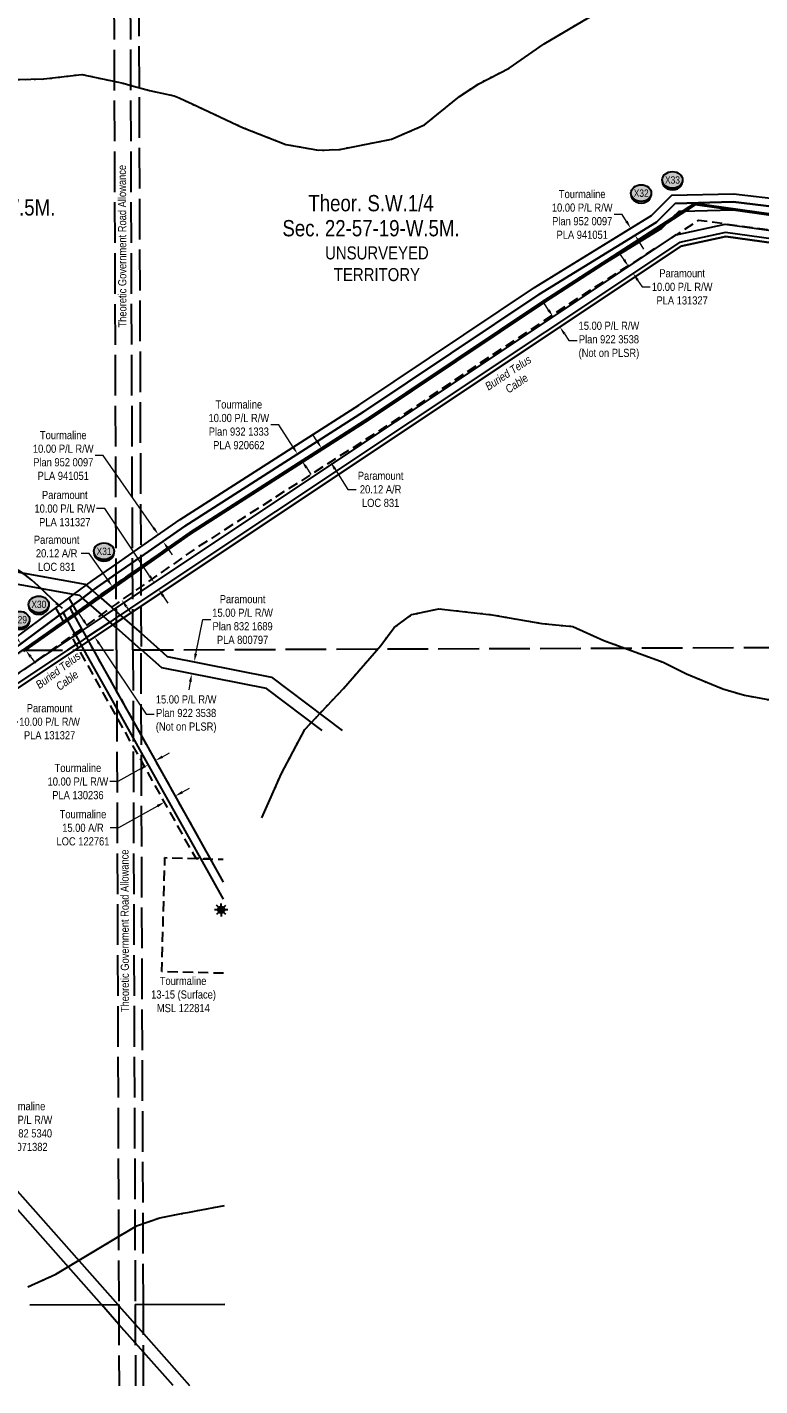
# Model space of a CAD drawing. Extents: x 511972 to 519868, y 5975265 to 5984215.
# Drawn here: x 516216 to 517116, y 5975290 to 5976960 of the extents above; entities that cross this region are included whole.
import ezdxf
from ezdxf.enums import TextEntityAlignment as Align

# ---------------------------------------------------------------- set-up
doc = ezdxf.new("R2010")
doc.units = 0
doc.header["$LTSCALE"] = 5
doc.header["$PDSIZE"] = 0.5
for name, pattern in [('foc-ACCESSROAD', [3.75, 2.5, -1.25]), ('foc-QUARTERLINE', [33, 25, -3, 2, -3]), ('foc-UNSURVEYED', [12.5, 10, -2.5]), ('foc-WHEELTRACKS', [2, 0.4, -1.6])]:
    doc.linetypes.add(name, pattern=pattern)
doc.layers.get('Defpoints').update_dxf_attribs({"color": 9})
for name, color, linetype in [('AS-TELEPHONE-T', 224, 'Continuous'), ('AS-TELUS', 224, 'foc-TEL'), ('C-SYMBOL', 7, 'Continuous'), ('F-AR', 190, 'foc-ACCESSROAD'), ('F-RW', 190, 'Continuous'), ('F-WS', 190, 'foc-ACCESSROAD'), ('F-WS-S', 8, 'Continuous'), ('L-QSEC', 8, 'foc-QUARTERLINE'), ('L-ROAD-T', 7, 'Continuous'), ('L-UNS-T', 3, 'Continuous'), ('L-USEC', 7, 'foc-UNSURVEYED'), ('oil_and_gas_wells_pt', 7, 'Continuous'), ('P-CROSSINGS', 250, 'Continuous'), ('P-TEMP-H', 41, 'Continuous'), ('P-TEMP_WORKSPACE', 46, 'Continuous'), ('T-WATER-P3', 160, 'foc-WHEELTRACKS')]:
    doc.layers.add(name, color=color, linetype=linetype)
for name, color, linetype, lineweight in [('F-AR-T', 190, 'Continuous', 9), ('F-RW-T', 190, 'Continuous', 9), ('F-WS-T', 190, 'Continuous', 9)]:
    doc.layers.add(name, color=color, linetype=linetype, lineweight=lineweight)
doc.styles.add('175L', font='ARIALN.TTF', dxfattribs={"height": 20})
doc.styles.add('80CG', font='ARIALN.TTF', dxfattribs={"height": 10})
doc.styles.add('80L', font='ARIALN.TTF', dxfattribs={"height": 10})
doc.styles.add('Crossing', font='ARIALN.TTF', dxfattribs={"height": 10})
doc.styles.add('foc-LtypeFont', font='ARIALN.TTF', dxfattribs={"height": 7.35})
doc.linetypes.add('foc-TEL', pattern='A,2,-1,["T",foc-LtypeFont,S=0.2,R=0,X=-0.425,Y=-0.75],-1.24,8', length=12.24)
doc.linetypes.add('foc-TOPO-flowdirection-NOLINE', pattern='A,0,[">",foc-LtypeFont,S=0.3,R=0,X=0,Y=-0.945],-20,[">",foc-LtypeFont,S=0.3,R=0,X=0,Y=-0.945],0', length=20)
doc.dimstyles.new('Compass 5 000', dxfattribs={"dimscale": 5, "dimtxt": 9, "dimasz": 2, "dimexe": 0.2, "dimexo": 0.0625, "dimgap": 0.5, "dimtad": 0, "dimtih": 1, "dimtoh": 1, "dimzin": 0, "dimdsep": 46, "dimtxsty": '80CG', "dimcen": 0.1, "dimse1": 1, "dimse2": 1, "dimclrd": 256, "dimclrt": 256, "dimaunit": 1, "dimadec": 4, "dimazin": 0, "dimtfac": 0.06, "dimtofl": 0, "dimtmove": 0, "dimatfit": 1, "dimfxl": 0.2, "dimtolj": 1, "dimtzin": 0, "dimlwd": -1, "dimarcsym": 0})

# ---------------------------------------------------------------- blocks, each defined once
blk = doc.blocks.new('*D417')
at = {"layer": 'Defpoints', "color": 0, "transparency": 16777216}
for p in [(516315.3, 5976163), (516302.2, 5976155.7), (516385, 5976007.6)]:
    blk.add_point(p, dxfattribs=at)
at = {"layer": 'F-AR-T', "transparency": 16777216}
for p, q in [((516406.8, 5976019.8), (516415.6, 5976024.7)), ((516376.3, 5976002.7), (516328.5, 5975976)), ((516328.5, 5975976), (516318.5, 5975976))]:
    blk.add_line(p, q, dxfattribs=at)
for points in [[(516375.5, 5976004.2), (516377.1, 5976001.2), (516385, 5976007.6)], [(516406, 5976021.2), (516407.6, 5976018.3), (516398.1, 5976014.9)]]:
    blk.add_solid(points, dxfattribs=at)
at = {"layer": 'F-AR-T', "transparency": 16777216, "insert": (516284.9, 5975976), "char_height": 10, "attachment_point": 5, "style": '80CG'}
blk.add_mtext('\\A1;Tourmaline\\P15.00 A/R^JLOC 122761', dxfattribs=at)
blk = doc.blocks.new('*D420')
at = {"layer": 'Defpoints', "color": 0, "transparency": 16777216}
for p in [(516145.9, 5975595.6), (516150.1, 5975590.9), (516139, 5975581)]:
    blk.add_point(p, dxfattribs=at)
at = {"layer": 'F-RW-T', "transparency": 16777216}
for p, q in [((516153.4, 5975602.3), (516160.9, 5975608.9)), ((516160.9, 5975608.9), (516170.9, 5975608.9)), ((516127.2, 5975579.1), (516119.8, 5975572.5))]:
    blk.add_line(p, q, dxfattribs=at)
for points in [[(516152.3, 5975603.5), (516154.5, 5975601), (516145.9, 5975595.6)], [(516126.1, 5975580.3), (516128.3, 5975577.9), (516134.7, 5975585.7)]]:
    blk.add_solid(points, dxfattribs=at)
at = {"layer": 'F-RW-T', "transparency": 16777216, "insert": (516210, 5975608.9), "char_height": 10, "attachment_point": 5, "style": '80CG'}
blk.add_mtext('\\A1;Tourmaline\\P15.00 P/L R/W^JPlan 082 5340\\PPLA 071382', dxfattribs=at)
blk = doc.blocks.new('*D421')
at = {"layer": 'Defpoints', "color": 0, "transparency": 16777216}
for p in [(516343.7, 5976112.3), (516335, 5976107.4), (516365, 5976053.6)]:
    blk.add_point(p, dxfattribs=at)
at = {"layer": 'F-RW-T', "transparency": 16777216}
for p, q in [((516382.5, 5976063.4), (516391.2, 5976068.2)), ((516356.3, 5976048.7), (516327.8, 5976032.8)), ((516327.8, 5976032.8), (516317.8, 5976032.8))]:
    blk.add_line(p, q, dxfattribs=at)
for points in [[(516381.7, 5976064.8), (516383.3, 5976061.9), (516373.7, 5976058.5)], [(516355.5, 5976050.2), (516357.1, 5976047.3), (516365, 5976053.6)]]:
    blk.add_solid(points, dxfattribs=at)
at = {"layer": 'F-RW-T', "transparency": 16777216, "insert": (516278.7, 5976032.8), "char_height": 10, "attachment_point": 5, "style": '80CG'}
blk.add_mtext('\\A1;Tourmaline\\P10.00 P/L R/W\\PPLA 130236', dxfattribs=at)
blk = doc.blocks.new('*D422')
at = {"layer": 'Defpoints', "color": 0, "transparency": 16777216}
for p in [(516174.6, 5976146.6), (516177.4, 5976136.7), (516179.6, 5976138)]:
    blk.add_point(p, dxfattribs=at)
at = {"layer": 'F-RW-T', "transparency": 16777216}
for p, q in [((516167.5, 5976154.1), (516162.5, 5976162.7)), ((516182.4, 5976128), (516194.9, 5976106.3)), ((516194.9, 5976106.3), (516204.9, 5976106.3))]:
    blk.add_line(p, q, dxfattribs=at)
for points in [[(516168.9, 5976154.9), (516166, 5976153.2), (516172.4, 5976145.4)], [(516183.8, 5976128.9), (516181, 5976127.2), (516177.4, 5976136.7)]]:
    blk.add_solid(points, dxfattribs=at)
at = {"layer": 'F-RW-T', "transparency": 16777216, "insert": (516243.9, 5976106.3), "char_height": 10, "attachment_point": 5, "style": '80CG'}
blk.add_mtext('\\A1;Paramount\\P10.00 P/L R/W\\PPLA 131327', dxfattribs=at)
blk = doc.blocks.new('*D425')
at = {"layer": 'Defpoints', "color": 0, "transparency": 16777216}
for p in [(516230.3, 5976218.3), (516236.3, 5976210.3), (516208.7, 5976202.2)]:
    blk.add_point(p, dxfattribs=at)
at = {"layer": 'F-RW-T', "transparency": 16777216}
for p, q in [((516187.8, 5976230.5), (516177.8, 5976230.5)), ((516202.7, 5976210.3), (516187.8, 5976230.5)), ((516220.6, 5976186.2), (516226.5, 5976178.2))]:
    blk.add_line(p, q, dxfattribs=at)
for points in [[(516204.1, 5976211.3), (516201.4, 5976209.3), (516208.7, 5976202.2)], [(516221.9, 5976187.2), (516219.2, 5976185.2), (516214.6, 5976194.2)]]:
    blk.add_solid(points, dxfattribs=at)
at = {"layer": 'F-RW-T', "transparency": 16777216, "insert": (516138.7, 5976230.5), "char_height": 10, "attachment_point": 5, "style": '80CG'}
blk.add_mtext('\\A1;Tourmaline\\P10.00 P/L R/W\\PPlan 932 1333\\PPLA 920662', dxfattribs=at)
blk = doc.blocks.new('*D469')
at = {"layer": 'Defpoints', "color": 0, "transparency": 16777216}
for p in [(516332.2, 5976280.2), (516321, 5976272.5), (516343.7, 5976263.7)]:
    blk.add_point(p, dxfattribs=at)
at = {"layer": 'F-AR-T', "transparency": 16777216}
for p, q in [((516292.6, 5976313.2), (516282.6, 5976313.2)), ((516315.3, 5976280.7), (516292.6, 5976313.2)), ((516338.2, 5976247.7), (516343.9, 5976239.5))]:
    blk.add_line(p, q, dxfattribs=at)
for points in [[(516316.7, 5976281.6), (516313.9, 5976279.7), (516321, 5976272.5)], [(516339.6, 5976248.7), (516336.8, 5976246.8), (516332.5, 5976255.9)]]:
    blk.add_solid(points, dxfattribs=at)
at = {"layer": 'F-AR-T', "transparency": 16777216, "insert": (516252.6, 5976313.2), "char_height": 10, "attachment_point": 5, "style": '80CG'}
blk.add_mtext('\\A1;Paramount\\P20.12 A/R\\PLOC 831', dxfattribs=at)
blk = doc.blocks.new('*D470')
at = {"layer": 'Defpoints', "color": 0, "transparency": 16777216}
for p in [(516372.4, 5976277.2), (516378, 5976281), (516383.6, 5976272.6)]:
    blk.add_point(p, dxfattribs=at)
at = {"layer": 'F-RW-T', "transparency": 16777216}
for p, q in [((516311.7, 5976368.2), (516301.7, 5976368.2)), ((516366.8, 5976285.5), (516311.7, 5976368.2)), ((516383.5, 5976260.6), (516389, 5976252.2))]:
    blk.add_line(p, q, dxfattribs=at)
for points in [[(516368.2, 5976286.4), (516365.4, 5976284.6), (516372.4, 5976277.2)], [(516384.9, 5976261.5), (516382.1, 5976259.6), (516377.9, 5976268.9)]]:
    blk.add_solid(points, dxfattribs=at)
at = {"layer": 'F-RW-T', "transparency": 16777216, "insert": (516262.6, 5976368.2), "char_height": 10, "attachment_point": 5, "style": '80CG'}
blk.add_mtext('\\A1;Paramount\\P10.00 P/L R/W\\PPLA 131327', dxfattribs=at)
blk = doc.blocks.new('*D471')
at = {"layer": 'Defpoints', "color": 0, "transparency": 16777216}
for p in [(516389.7, 5976344.6), (516377.5, 5976336.1), (516395.4, 5976336.4)]:
    blk.add_point(p, dxfattribs=at)
at = {"layer": 'F-RW-T', "transparency": 16777216}
for p, q in [((516309.8, 5976433.4), (516299.8, 5976433.4)), ((516371.8, 5976344.3), (516309.8, 5976433.4)), ((516388.9, 5976319.7), (516394.6, 5976311.5))]:
    blk.add_line(p, q, dxfattribs=at)
for points in [[(516373.2, 5976345.3), (516370.4, 5976343.4), (516377.5, 5976336.1)], [(516390.3, 5976320.7), (516387.6, 5976318.8), (516383.2, 5976327.9)]]:
    blk.add_solid(points, dxfattribs=at)
at = {"layer": 'F-RW-T', "transparency": 16777216, "insert": (516260.7, 5976433.4), "char_height": 10, "attachment_point": 5, "style": '80CG'}
blk.add_mtext('\\A1;Tourmaline\\P10.00 P/L R/W^JPlan 952 0097\\PPLA 941051', dxfattribs=at)
blk = doc.blocks.new('*D487')
at = {"layer": 'Defpoints', "color": 0, "transparency": 16777216}
for p in [(516957.5, 5976712.6), (516963.8, 5976716.4), (516969, 5976707.9)]:
    blk.add_point(p, dxfattribs=at)
at = {"layer": 'F-RW-T', "transparency": 16777216}
for p, q in [((516947, 5976729.6), (516937, 5976729.6)), ((516952.3, 5976721.1), (516947, 5976729.6)), ((516968, 5976695.5), (516973.2, 5976687))]:
    blk.add_line(p, q, dxfattribs=at)
for points in [[(516953.7, 5976722), (516950.9, 5976720.2), (516957.5, 5976712.6)], [(516969.4, 5976696.4), (516966.6, 5976694.7), (516962.8, 5976704.1)]]:
    blk.add_solid(points, dxfattribs=at)
at = {"layer": 'F-RW-T', "transparency": 16777216, "insert": (516897.9, 5976729.6), "char_height": 10, "attachment_point": 5, "style": '80CG'}
blk.add_mtext('\\A1;Tourmaline\\P10.00 P/L R/W^JPlan 952 0097\\PPLA 941051', dxfattribs=at)
blk = doc.blocks.new('*D488')
at = {"layer": 'Defpoints', "color": 0, "transparency": 16777216}
for p in [(516535, 5976426.7), (516548.4, 5976435.3), (516540.4, 5976418.3)]:
    blk.add_point(p, dxfattribs=at)
at = {"layer": 'F-RW-T', "transparency": 16777216}
for p, q in [((516525.4, 5976471.1), (516515.4, 5976471.1)), ((516543, 5976443.7), (516525.4, 5976471.1)), ((516559.2, 5976418.5), (516564.6, 5976410))]:
    blk.add_line(p, q, dxfattribs=at)
for points in [[(516544.4, 5976444.6), (516541.6, 5976442.8), (516548.4, 5976435.3)], [(516560.6, 5976419.4), (516557.8, 5976417.6), (516553.8, 5976426.9)]]:
    blk.add_solid(points, dxfattribs=at)
at = {"layer": 'F-RW-T', "transparency": 16777216, "insert": (516476.3, 5976471.1), "char_height": 10, "attachment_point": 5, "style": '80CG'}
blk.add_mtext('\\A1;Tourmaline\\P10.00 P/L R/W\\PPlan 932 1333\\PPLA 920662', dxfattribs=at)
blk = doc.blocks.new('*D489')
at = {"layer": 'Defpoints', "color": 0, "transparency": 16777216}
for p in [(516629.6, 5976475.5), (516640.4, 5976458.5), (516577.9, 5976442.3)]:
    blk.add_point(p, dxfattribs=at)
at = {"layer": 'F-AR-T', "transparency": 16777216}
for p, q in [((516572.5, 5976450.8), (516567.1, 5976459.2)), ((516594.2, 5976417), (516610.3, 5976391.8)), ((516610.3, 5976391.8), (516620.3, 5976391.8))]:
    blk.add_line(p, q, dxfattribs=at)
for points in [[(516573.9, 5976451.7), (516571.1, 5976449.9), (516577.9, 5976442.3)], [(516595.6, 5976417.9), (516592.8, 5976416.1), (516588.8, 5976425.4)]]:
    blk.add_solid(points, dxfattribs=at)
at = {"layer": 'F-AR-T', "transparency": 16777216, "insert": (516650.4, 5976391.8), "char_height": 10, "attachment_point": 5, "style": '80CG'}
blk.add_mtext('\\A1;Paramount\\P20.12 A/R\\PLOC 831', dxfattribs=at)
blk = doc.blocks.new('*D490')
at = {"layer": 'Defpoints', "color": 0, "transparency": 16777216}
for p in [(516985.2, 5976685.8), (516990.7, 5976677.5), (516960.4, 5976657.3)]:
    blk.add_point(p, dxfattribs=at)
at = {"layer": 'F-RW-T', "transparency": 16777216}
for p, q in [((516949.3, 5976673.9), (516943.8, 5976682.2)), ((516965.9, 5976649), (516971.5, 5976640.6)), ((516971.5, 5976640.6), (516981.5, 5976640.6))]:
    blk.add_line(p, q, dxfattribs=at)
for points in [[(516950.7, 5976674.8), (516947.9, 5976673), (516954.8, 5976665.6)], [(516967.3, 5976649.9), (516964.6, 5976648), (516960.4, 5976657.3)]]:
    blk.add_solid(points, dxfattribs=at)
at = {"layer": 'F-RW-T', "transparency": 16777216, "insert": (517020.6, 5976640.6), "char_height": 10, "attachment_point": 5, "style": '80CG'}
blk.add_mtext('\\A1;Paramount\\P10.00 P/L R/W\\PPLA 131327', dxfattribs=at)
blk = doc.blocks.new('*D491')
at = {"layer": 'Defpoints', "color": 0, "transparency": 16777216}
for p in [(516421.5, 5976180), (516428.3, 5976178.7), (516425.4, 5976164)]:
    blk.add_point(p, dxfattribs=at)
at = {"layer": 'F-RW-T', "transparency": 16777216}
for p, q in [((516423.5, 5976189.9), (516431.9, 5976231.9)), ((516431.9, 5976231.9), (516441.9, 5976231.9)), ((516416.6, 5976155.5), (516414.7, 5976145.7))]:
    blk.add_line(p, q, dxfattribs=at)
for points in [[(516421.8, 5976190.2), (516425.1, 5976189.5), (516421.5, 5976180)], [(516415, 5976155.9), (516418.3, 5976155.2), (516418.6, 5976165.3)]]:
    blk.add_solid(points, dxfattribs=at)
at = {"layer": 'F-RW-T', "transparency": 16777216, "insert": (516480.9, 5976231.9), "char_height": 10, "attachment_point": 5, "style": '80CG'}
blk.add_mtext('\\A1;Paramount\\P15.00 P/L R/W\\PPlan 832 1689\\PPLA 800797', dxfattribs=at)
blk = doc.blocks.new('GAS')
h = blk.add_hatch(color=255)
h.dxf.hatch_style = 1
edge = h.paths.add_edge_path()
edge.add_arc((0, 0), 0.9, 0, 360)
for p, q in [((-0.81, 0), (-1.62, 0)), ((-0.57, 0.57), (-1.14, 1.14)), ((0, 0.81), (0, 1.62)), ((0.57, 0.57), (1.14, 1.14)), ((1.62, 0), (0.81, 0)), ((-0.57, -0.57), (-1.14, -1.14)), ((0, -0.81), (0, -1.62)), ((1.14, -1.14), (0.57, -0.57))]:
    blk.add_line(p, q)
blk.add_circle((0, 0), 0.8)
blk = doc.blocks.new('*D571')
at = {"layer": 'Defpoints', "color": 0, "transparency": 16777216}
for p in [(516870.5, 5976591.3), (516776.9, 5976546.9), (516785.2, 5976534.4)]:
    blk.add_point(p, dxfattribs=at)
at = {"layer": 'F-RW-T', "transparency": 16777216}
for p, q in [((516856.6, 5976612.1), (516851.1, 5976620.4)), ((516876, 5976583), (516881.6, 5976574.7)), ((516881.6, 5976574.7), (516891.6, 5976574.7))]:
    blk.add_line(p, q, dxfattribs=at)
for points in [[(516858, 5976613), (516855.2, 5976611.2), (516862.2, 5976603.8)], [(516877.4, 5976583.9), (516874.7, 5976582.1), (516870.5, 5976591.3)]]:
    blk.add_solid(points, dxfattribs=at)
at = {"layer": 'F-RW-T', "transparency": 16777216, "insert": (516930.7, 5976574.7), "char_height": 10, "attachment_point": 5, "style": '80CG'}
blk.add_mtext('\\A1;15.00 P/L R/W\\PPlan 922 3538\\P(Not on PLSR)', dxfattribs=at)
blk = doc.blocks.new('xing2')
h = blk.add_hatch(color=50)
h.dxf.hatch_style = 1
edge = h.paths.add_edge_path()
edge.add_ellipse((0, 0), major_axis=(-12.5, 0), ratio=0.816297, start_angle=0, end_angle=360)
h = blk.add_hatch(color=250)
h.dxf.hatch_style = 1
edge = h.paths.add_edge_path()
edge.add_ellipse((0, -2), major_axis=(-12.5, 0), ratio=0.816297, start_angle=0, end_angle=180)
edge.add_line((12.5, -2), (12.5, 0))
edge.add_ellipse((0, 0), major_axis=(-12.5, 0), ratio=0.816297, start_angle=0, end_angle=180, ccw=False)
edge.add_line((-12.5, 0), (-12.5, -2))
at = {"color": 250}
blk.add_ellipse((0, 0), major_axis=(-12.5, 0), ratio=0.816297, dxfattribs=at)
blk.add_ellipse((0, -2), major_axis=(-12.5, 0), ratio=0.816297, start_param=0, end_param=3.141593, dxfattribs=at)
at = {"color": 250, "style": 'Crossing'}
blk.add_attdef('CROSSING', text='', height=9, dxfattribs=at).set_placement((0.1, 0), align=Align.MIDDLE_CENTER)
at = {"color": 250, "style": 'Crossing', "flags": 1}
for tag, p in [('OWNER', (0.1, -12.5)), ('DESCRIPTION', (0.1, -25.8)), ('LOCATION', (0.1, -39.3)), ('DWG_REF', (0.1, -52.8))]:
    blk.add_attdef(tag, text='', height=9, dxfattribs=at).set_placement(p, align=Align.MIDDLE_CENTER)
blk = doc.blocks.new('*D604')
at = {"layer": 'Defpoints', "color": 0, "transparency": 16777216}
for p in [(516299.3, 5976210.4), (516222, 5976176.9), (516230.4, 5976164.5)]:
    blk.add_point(p, dxfattribs=at)
at = {"layer": 'F-RW-T', "transparency": 16777216}
for p, q in [((516285.4, 5976231.2), (516279.9, 5976239.6)), ((516304.8, 5976202.1), (516362.5, 5976115.6)), ((516362.5, 5976115.6), (516372.5, 5976115.6))]:
    blk.add_line(p, q, dxfattribs=at)
for points in [[(516286.8, 5976232.2), (516284, 5976230.3), (516291, 5976222.9)], [(516306.2, 5976203), (516303.5, 5976201.2), (516299.3, 5976210.4)]]:
    blk.add_solid(points, dxfattribs=at)
at = {"layer": 'F-RW-T', "transparency": 16777216, "insert": (516411.6, 5976115.6), "char_height": 10, "attachment_point": 5, "style": '80CG'}
blk.add_mtext('\\A1;15.00 P/L R/W\\PPlan 922 3538\\P(Not on PLSR)', dxfattribs=at)

msp = doc.modelspace()

# ---------------------------------------------------------------- hatches: boundary and pattern name
at = {"layer": 'P-TEMP-H'}
h = msp.add_hatch(color=256, dxfattribs=at)
h.dxf.hatch_style = 1
h.paths.add_polyline_path([(519039.308, 5977246.817), (519040.503, 5977225.676), (519031.892, 5977162.661), (519002.81, 5977129.239), (518950.888, 5977082.045), (518836.345, 5977007.945), (518819.786, 5976988.947), (518773.087, 5976837.636), (518757.58, 5976787.392), (518671.11, 5976716.603), (518506.374, 5976679.903), (518348.182, 5976683.041), (518348.329, 5976699.954), (518328.117, 5976700.13), (518053.69, 5976641.825), (517980.701, 5976647.168), (517950.352, 5976649.389), (517894.984, 5976663.858), (517808.012, 5976687.313), (517576.881, 5976649.573), (517494.586, 5976644.063), (517269.826, 5976708.729), (517147.071, 5976725.819), (517036.557, 5976741.205), (517009.529, 5976723.72), (516851.159, 5976621.27), (516635.748, 5976477.054), (516416.666, 5976336.586), (516357.029, 5976295.087), (516293.178, 5976249.926), (516274.41, 5976236.637), (516261.979, 5976227.831), (516212.042, 5976192.463), (516179.15, 5976170.131), (516068.309, 5976099.27), (516037.555, 5976082.329), (516032.965, 5976079.8), (516020.417, 5976076.767), (516014.176, 5976075.259), (516001.002, 5976073.681), (515996.826, 5976073.18), (515984.243, 5976071.673), (515977.306, 5976070.841), (515983.999, 5976082.848), (516003.78, 5976118.328), (516012.294, 5976133.6), (516014.17, 5976136.965), (516014.288, 5976142.298), (516014.811, 5976165.881), (516014.929, 5976171.212), (516015.422, 5976193.43), (516018.46, 5976330.423), (516003.542, 5976357.447), (516000.398, 5976363.142), (515980.464, 5976399.25), (515907.384, 5976474.367), (515893.553, 5976488.584), (515867.461, 5976515.404), (515707.572, 5976642.581), (515683.951, 5976690.882), (515681.53, 5976804.666), (515698.302, 5976876.217), (515703.917, 5976996.54), (515704.194, 5977002.468), (515704.719, 5977013.715), (515703.854, 5977014.886), (515682.989, 5977043.142), (515518.306, 5977134.111), (515415.974, 5977190.636), (515385.148, 5977207.664), (515327.158, 5977239.698), (515251.89, 5977266.369), (515233.034, 5977273.05), (515022.513, 5977347.656), (514959.417, 5977374.749), (514950.203, 5977378.58), (514857.871, 5977416.89), (514848.648, 5977420.73), (514842.487, 5977423.286), (514839.106, 5977424.69), (514833.562, 5977426.992), (514724.088, 5977472.513), (514717.579, 5977475.219), (514693.85, 5977485.732), (514378.419, 5977625.475), (514363.494, 5977632.089), (514348.57, 5977638.701), (514338.618, 5977643.111), (514326.662, 5977648.408), (514314.194, 5977653.933), (514202.077, 5977745.634), (514185.874, 5977782.259), (514185.058, 5977795.031), (514183.132, 5977825.181), (514156.798, 5978237.545), (514159.122, 5978252.233), (514164.601, 5978266.056), (514172.973, 5978278.343), (514305.736, 5978402.563), (514333.165, 5978441.871), (514351.823, 5978486.02), (514377.442, 5978618.905), (514381.015, 5978621.773), (514594.441, 5978793.597), (514576.66, 5978815.369), (514690.54, 5978907.014), (514720.627, 5978931.227), (514840.617, 5979027.789), (514872.005, 5979042.436), (514872.729, 5979042.773), (514881.124, 5979046.69), (514921.096, 5979055.704), (514959.761, 5979059.853), (514965.434, 5979060.462), (514993.972, 5979063.999), (515037.687, 5979092.063), (515050.295, 5979100.157), (515156.829, 5979168.553), (515249.98, 5979197.491), (515349.347, 5979234.716), (515382.644, 5979257.638), (515406.465, 5979281.211), (515423.176, 5979312.517), (515451.48, 5979414.512), (515453.06, 5979428.271), (515469.158, 5979568.549), (515511.174, 5979653.638), (515545.903, 5979723.97), (515688.11, 5979934.252), (515688.111, 5979934.253), (515689.766, 5979933.134), (515689.765, 5979933.132), (515547.635, 5979722.963), (515512.966, 5979652.753), (515471.104, 5979567.976), (515455.046, 5979428.043), (515453.448, 5979414.128), (515425.043, 5979311.771), (515408.086, 5979280.003), (515383.924, 5979256.092), (515350.278, 5979232.931), (515250.628, 5979195.599), (515157.68, 5979166.724), (515051.375, 5979098.475), (515038.767, 5979090.381), (514994.669, 5979062.071), (514965.664, 5979058.476), (514959.975, 5979057.865), (514921.424, 5979053.729), (514881.774, 5979044.787), (514873.574, 5979040.962), (514872.851, 5979040.624), (514841.682, 5979026.08), (514721.88, 5978929.67), (514691.793, 5978905.457), (514579.482, 5978815.074), (514597.262, 5978793.302), (514382.267, 5978620.215), (514379.266, 5978617.806), (514353.746, 5978485.436), (514334.924, 5978440.899), (514307.255, 5978401.247), (514174.5, 5978277.035), (514166.378, 5978265.113), (514161.061, 5978251.702), (514158.807, 5978237.451), (514185.127, 5977825.309), (514187.053, 5977795.158), (514187.846, 5977782.742), (514203.712, 5977746.879), (514315.25, 5977655.651), (514327.472, 5977650.235), (514339.428, 5977644.938), (514349.379, 5977640.528), (514364.304, 5977633.916), (514379.229, 5977627.303), (514694.659, 5977487.56), (514718.367, 5977477.056), (514724.855, 5977474.359), (514834.329, 5977428.838), (514839.873, 5977426.536), (514843.253, 5977425.132), (514849.415, 5977422.576), (514858.638, 5977418.736), (514950.97, 5977380.426), (514960.195, 5977376.59), (515023.242, 5977349.519), (515233.702, 5977274.934), (515252.557, 5977268.253), (515327.981, 5977241.527), (515386.115, 5977209.413), (515416.94, 5977192.386), (515519.273, 5977135.86), (515684.338, 5977044.681), (515705.461, 5977016.074), (515706.748, 5977014.331), (515706.19, 5977002.375), (515705.914, 5976996.447), (515700.29, 5976875.94), (515683.533, 5976804.456), (515685.94, 5976691.364), (515709.17, 5976643.864), (515868.805, 5976516.889), (515894.986, 5976489.978), (515908.817, 5976475.761), (515982.084, 5976400.452), (516002.148, 5976364.108), (516005.292, 5976358.413), (516020.471, 5976330.918), (516017.42, 5976193.386), (516016.928, 5976171.167), (516016.81, 5976165.836), (516016.287, 5976142.254), (516016.157, 5976136.425), (516014.04, 5976132.627), (516005.526, 5976117.355), (515985.745, 5976081.874), (515980.961, 5976073.292), (515984.005, 5976073.657), (515996.588, 5976075.165), (516000.764, 5976075.665), (516013.822, 5976077.23), (516019.947, 5976078.71), (516032.235, 5976081.68), (516036.591, 5976084.079), (516067.287, 5976100.989), (516178.05, 5976171.8), (516210.903, 5976194.106), (516260.824, 5976229.462), (516273.255, 5976238.268), (516292.024, 5976251.558), (516355.881, 5976296.724), (516415.555, 5976338.249), (516634.653, 5976478.726), (516850.06, 5976622.94), (517008.443, 5976725.398), (517036.096, 5976743.287), (517147.346, 5976727.798), (517270.242, 5976710.689), (517494.802, 5976646.081), (517576.653, 5976651.561), (517808.116, 5976689.355), (517895.497, 5976665.79), (517950.681, 5976651.369), (517980.847, 5976649.161), (518053.553, 5976643.84), (518327.916, 5976702.13), (518350.345, 5976701.935), (518350.198, 5976685), (518506.174, 5976681.906), (518670.212, 5976718.451), (518755.848, 5976788.557), (518771.177, 5976838.225), (518818.001, 5976989.941), (518835.023, 5977009.471), (518949.665, 5977083.634), (519001.379, 5977130.639), (519029.992, 5977163.523), (519038.496, 5977225.756), (519037.331, 5977246.384)])

# ---------------------------------------------------------------- linework, layer by layer
at = {"layer": 'AS-TELUS', "flags": 128}
msp.add_lwpolyline([(515949.579, 5976047.787), (516027.471, 5976044.952), (516057.085, 5976061.937), (516196.547, 5976141.928), (516321.736, 5976225.403), (516334.645, 5976234.011), (517019.32, 5976690.567), (517074.049, 5976702.55), (517262.929, 5976676.251), (517491.046, 5976610.482), (517580.697, 5976616.487), (517637.752, 5976625.801), (517806.311, 5976653.315), (517942.511, 5976616.621), (518055.969, 5976608.454), (518337.467, 5976668.26), (518507.877, 5976664.878), (518685.061, 5976704.353), (518781.744, 5976791.003), (518834.127, 5976972.19), (518937.633, 5977055.49), (518940.813, 5977056.381), (518957.788, 5977061.137), (519006.67, 5977074.834), (519026.59, 5977077.443), (519046.571, 5977080.02), (519101.819, 5977229.619), (519117.15, 5977233.302), (519180.44, 5977250.193), (519179.718, 5977280.258)], dxfattribs=at)
at = {"layer": 'F-AR', "flags": 128}
for points in [[(518671.11, 5976716.603), (518506.374, 5976679.903), (518336.04, 5976683.282), (518098.495, 5976632.813), (518078.353, 5976628.534), (518054.937, 5976623.56), (517980.925, 5976628.977), (517950.759, 5976631.185), (517944.953, 5976631.609), (517933.649, 5976634.572), (517923.961, 5976637.111), (517916.607, 5976639.081), (517911.616, 5976640.444), (517896.341, 5976644.585), (517807.071, 5976668.793), (517635.763, 5976640.821), (517613.237, 5976637.142), (517598.43, 5976634.725), (517578.952, 5976631.544), (517492.627, 5976625.766), (517419.673, 5976646.754), (517384.588, 5976656.822), (517370.271, 5976660.927), (517266.051, 5976690.953), (517147.422, 5976707.469), (517073.461, 5976717.766), (517040.739, 5976722.322), (517013.353, 5976704.606), (516861.128, 5976606.132), (516645.683, 5976461.893), (516426.737, 5976321.512), (516355.968, 5976272.267), (516325.884, 5976251.333), (516319.958, 5976247.207), (516307.473, 5976237.958), (516303.785, 5976235.225), (516283.139, 5976220.603), (516274.931, 5976214.791), (516272.573, 5976213.121), (516270.827, 5976211.885), (516245.909, 5976194.237), (516212.572, 5976170.632), (516203.906, 5976164.494), (516188.743, 5976154.733), (516077.548, 5976083.662), (516059.897, 5976074.006), (516058.581, 5976073.286), (516048.136, 5976067.572), (516039.614, 5976062.91), (516031.166, 5976060.808), (516017.463, 5976057.397), (516014.907, 5976057.091), (515995.904, 5976054.814), (515992.182, 5976054.367), (515979.599, 5976052.86), (515968.852, 5976051.572), (515980.961, 5976073.292), (515984.005, 5976073.657), (515996.588, 5976075.165), (516000.764, 5976075.665), (516013.822, 5976077.23), (516019.947, 5976078.71), (516032.235, 5976081.68), (516036.591, 5976084.079), (516054.251, 5976093.808), (516066.025, 5976100.294), (516067.287, 5976100.989), (516178.05, 5976171.8), (516192.636, 5976181.174), (516210.903, 5976194.106), (516260.824, 5976229.462), (516265.057, 5976232.46), (516273.255, 5976238.268), (516277.189, 5976240.859), (516292.024, 5976251.558), (516304.343, 5976260.685), (516308.273, 5976263.596), (516325.798, 5976275.791), (516355.881, 5976296.724), (516415.555, 5976338.249), (516634.653, 5976478.726), (516850.06, 5976622.94), (517002.423, 5976721.503), (517008.443, 5976725.398), (517020.81, 5976733.399), (517036.096, 5976743.287), (517147.346, 5976727.798), (517175.282, 5976723.909), (517270.242, 5976710.689), (517494.802, 5976646.081), (517576.653, 5976651.561), (517808.116, 5976689.355), (517895.497, 5976665.79), (517910.696, 5976661.691), (517916.754, 5976660.057), (517917.948, 5976659.735), (517923.015, 5976658.369), (517929.082, 5976656.733), (517932.814, 5976655.727), (517948.338, 5976651.541), (517950.681, 5976651.369), (517980.847, 5976649.161), (518053.553, 5976643.84), (518327.916, 5976702.13), (518501.582, 5976700.622), (518661.149, 5976734.458), (518740.139, 5976799.123), (518772.814, 5976904.993), (518791.29, 5976964.857), (518801.814, 5976998.955), (518808.687, 5977006.841), (518809.565, 5977007.849), (518823.077, 5977023.355), (518886.117, 5977064.124), (518904.632, 5977076.098), (518929.611, 5977092.252), (518931.006, 5977093.155), (518931.891, 5977132.527), (518952.022, 5977132.601), (518951.118, 5977092.301), (518950.888, 5977082.045), (518947.539, 5977079.879), (518907.997, 5977054.306), (518889.483, 5977042.333), (518836.345, 5977007.945), (518819.786, 5976988.947), (518773.087, 5976837.636), (518757.58, 5976787.392), (518671.11, 5976716.603)], [(516356.614, 5976089.129), (516441.199, 5975937.774), (516429.557, 5975938.111), (516423.734, 5975938.278), (516356.724, 5976058.187), (516326.374, 5976112.494), (516280.618, 5976194.367), (516278.188, 5976198.713), (516276.702, 5976201.372), (516271.808, 5976210.13), (516270.827, 5976211.885), (516272.573, 5976213.121), (516274.931, 5976214.791), (516283.139, 5976220.603), (516284.327, 5976218.478), (516289.221, 5976209.72), (516290.499, 5976207.432), (516297.765, 5976194.432), (516326.264, 5976143.435), (516356.614, 5976089.129)]]:
    msp.add_lwpolyline(points, close=True, dxfattribs=at)
at = {"layer": 'F-RW', "flags": 128}
for points in [[(515744.645, 5976996.586), (515735.567, 5976810.275), (515848.012, 5976684.324), (515898.966, 5976610.387), (515922.723, 5976482.965), (516021.589, 5976381.343), (516039.181, 5976363.26), (516053.841, 5976348.19), (516063.616, 5976338.143), (516089.917, 5976311.109), (516287.717, 5976275.319), (516288.997, 5976274.192), (516296.671, 5976267.438), (516304.343, 5976260.685), (516319.958, 5976247.207), (516323.01, 5976244.304), (516325.918, 5976241.692), (516330.767, 5976237.423), (516356.17, 5976215.063), (516379.269, 5976194.734), (516388.461, 5976186.64), (516516.377, 5976161.122), (516603.253, 5976095.626)], [(516180.747, 5976193.993), (516251.465, 5976246.366), (516267.517, 5976258.268), (516273.443, 5976262.668), (516288.997, 5976274.192), (516296.613, 5976279.835), (516325.712, 5976300.081), (516355.796, 5976321.015), (516404.448, 5976354.871), (516623.697, 5976495.445), (516839.239, 5976639.751), (516982.84, 5976728.161), (517007.976, 5976753.084), (517083.654, 5976754.911), (517147.274, 5976747.362)], [(517147.311, 5976737.293), (517083.183, 5976744.903), (517012.19, 5976743.189), (516989.06, 5976720.253), (516844.641, 5976631.34), (516629.175, 5976487.085), (516410.002, 5976346.561), (516355.839, 5976308.87), (516325.755, 5976287.935), (516302.443, 5976271.714), (516296.671, 5976267.438), (516284.351, 5976258.31), (516272.415, 5976249.466), (516268.591, 5976246.634), (516260.49, 5976240.632), (516256.371, 5976237.563), (516197.618, 5976194.056)], [(516197.618, 5976194.056), (516256.371, 5976237.563), (516260.49, 5976240.632), (516268.591, 5976246.634), (516272.415, 5976249.466), (516284.351, 5976258.31), (516296.671, 5976267.438), (516302.443, 5976271.714), (516325.754, 5976287.935), (516355.838, 5976308.87), (516410.002, 5976346.561), (516629.175, 5976487.085), (516844.641, 5976631.34), (516989.06, 5976720.253), (517012.19, 5976743.189), (517083.183, 5976744.903), (517147.311, 5976737.293)], [(517147.348, 5976727.224), (517082.713, 5976734.894), (517020.81, 5976733.398), (517016.405, 5976733.293), (517008.443, 5976725.398), (516995.279, 5976712.346), (516850.058, 5976622.939), (516634.653, 5976478.726), (516415.555, 5976338.249), (516355.881, 5976296.724), (516325.797, 5976275.791), (516308.273, 5976263.596), (516304.343, 5976260.685), (516292.024, 5976251.558), (516277.199, 5976240.82), (516273.507, 5976237.839), (516265.405, 5976231.837), (516261.227, 5976228.741), (516214.491, 5976194.119)], [(516032.121, 5976064.9), (516061.734, 5976081.885), (516188.65, 5976154.68), (516310.088, 5976235.656), (516322.997, 5976244.264), (517013.353, 5976704.606), (517073.461, 5976717.766), (517266.051, 5976690.953)], [(516212.572, 5976170.632), (516247.989, 5976194.245), (516271.808, 5976210.13), (516275.981, 5976212.913), (516284.327, 5976218.478), (516310.088, 5976235.656), (516323.01, 5976244.304), (516325.902, 5976246.2), (516355.989, 5976266.263), (517013.353, 5976704.606), (517073.461, 5976717.766), (517073.461, 5976717.766), (517147.422, 5976707.469)], [(517262.929, 5976676.251), (517074.049, 5976702.55), (517019.32, 5976690.567), (516334.645, 5976234.011), (516321.736, 5976225.403), (516196.547, 5976141.928), (516057.085, 5976061.937), (516027.471, 5976044.952), (516032.121, 5976064.9)], [(517147.459, 5976697.365), (517073.852, 5976707.613), (517017.334, 5976695.238), (516356.031, 5976254.269), (516330.767, 5976237.423), (516328.546, 5976235.942), (516325.944, 5976234.207), (516317.859, 5976228.816), (516289.221, 5976209.72), (516280.876, 5976204.155), (516276.702, 5976201.372), (516266.119, 5976194.313), (516193.919, 5976146.171)], [(516578.473, 5976095.534), (516510.087, 5976147.091), (516381.579, 5976172.726), (516356.671, 5976194.651), (516356.242, 5976194.65), (516325.989, 5976221.659), (516317.859, 5976228.816), (516310.088, 5976235.656), (516307.473, 5976237.958), (516292.024, 5976251.558), (516284.351, 5976258.31), (516280.944, 5976261.311), (516273.443, 5976262.668), (516082.522, 5976297.213)], [(516457.262, 5975888.539), (516429.557, 5975938.111), (516356.687, 5976068.501), (516326.337, 5976122.808), (516286.333, 5976194.389), (516282.292, 5976201.62), (516280.876, 5976204.155), (516275.981, 5976212.913), (516274.931, 5976214.791), (516265.405, 5976231.837), (516265.057, 5976232.459), (516262.898, 5976236.322), (516260.49, 5976240.632), (516268.591, 5976246.634), (516270.985, 5976242.341), (516273.255, 5976238.269), (516273.507, 5976237.839), (516283.139, 5976220.603), (516284.327, 5976218.478), (516289.221, 5976209.72), (516290.499, 5976207.432), (516297.765, 5976194.432), (516326.264, 5976143.435), (516356.614, 5976089.129), (516441.199, 5975937.774), (516457.189, 5975909.164)], [(516395.569, 5975290.674), (516359.287, 5975331.716), (516329.009, 5975365.966), (516307.51, 5975390.285), (516129.632, 5975591.5), (516039.86, 5975693.048), (516029.821, 5975704.402), (516028.069, 5975704.13), (516023.118, 5975703.361), (516013.238, 5975701.826), (515998.424, 5975699.525), (515996.151, 5975714.342), (516010.962, 5975716.662), (516020.936, 5975718.197), (516025.823, 5975718.957), (516035.638, 5975720.468), (516047.929, 5975706.564), (516140.87, 5975601.435), (516327.538, 5975390.361), (516328.928, 5975388.788), (516359.207, 5975354.551), (516415.63, 5975290.749)]]:
    msp.add_lwpolyline(points, dxfattribs=at)
msp.add_lwpolyline([(516265.405, 5976231.837), (516261.227, 5976228.741), (516260.824, 5976229.461), (516256.371, 5976237.563), (516251.465, 5976246.366), (516267.517, 5976258.268), (516272.415, 5976249.466), (516277.199, 5976240.82), (516273.507, 5976237.839), (516265.405, 5976231.837)], close=True, dxfattribs=at)
at = {"layer": 'F-WS', "flags": 128}
msp.add_lwpolyline([(516457.584, 5975797.242), (516381.654, 5975799.37), (516385.586, 5975939.362), (516423.734, 5975938.278), (516429.557, 5975938.111), (516441.199, 5975937.774), (516457.089, 5975937.327)], dxfattribs=at)
at = {"layer": 'L-QSEC'}
for p, q in [((515559.498, 5975387.509), (516328.923, 5975390.367)), ((516349.027, 5975390.438), (516459.019, 5975390.849))]:
    msp.add_line(p, q, dxfattribs=at)
at = {"layer": 'L-USEC'}
for p, q in [((516326.084, 5976194.538), (516323.245, 5976998.71)), ((516346.189, 5976194.609), (516343.35, 5976998.781)), ((516353.403, 5976998.821), (516356.242, 5976194.65)), ((515522.309, 5976191.579), (516326.084, 5976194.538)), ((516326.084, 5976194.538), (516328.923, 5975390.367)), ((516346.189, 5976194.613), (517149.31, 5976197.592)), ((516346.189, 5976194.613), (516349.027, 5975390.438)), ((516359.08, 5975390.48), (516356.242, 5976194.65)), ((516328.923, 5975390.367), (516329.275, 5975290.428)), ((516349.027, 5975390.438), (516349.38, 5975290.503)), ((516359.433, 5975290.54), (516359.08, 5975390.48))]:
    msp.add_line(p, q, dxfattribs=at)
at = {"layer": 'oil_and_gas_wells_pt'}
msp.add_point((516454.684, 5975875.09), dxfattribs=at)
at = {"layer": 'P-TEMP_WORKSPACE', "flags": 128}
for points in [[(516210.903, 5976194.106), (516260.824, 5976229.462), (516273.255, 5976238.268), (516292.024, 5976251.558), (516355.881, 5976296.724), (516415.555, 5976338.249), (516634.653, 5976478.726), (516850.06, 5976622.94), (517008.443, 5976725.398), (517036.096, 5976743.287), (517147.346, 5976727.798)], [(517147.071, 5976725.819), (517036.557, 5976741.205), (517009.529, 5976723.72), (516851.159, 5976621.27), (516635.748, 5976477.054), (516416.666, 5976336.586), (516357.029, 5976295.087), (516293.178, 5976249.926), (516274.41, 5976236.637), (516261.979, 5976227.831), (516212.042, 5976192.463)]]:
    msp.add_lwpolyline(points, dxfattribs=at)
at = {"layer": 'T-WATER-P3', "flags": 128}
for points in [[(516410.946, 5976869.057), (516418.946, 5976865.335), (516480.903, 5976836.513), (516533.997, 5976815.68), (516573.996, 5976808.452), (516600.379, 5976809.587), (516663.648, 5976822.041), (516704.187, 5976839.573), (516747.331, 5976874.685), (516770.809, 5976890.18), (516808.178, 5976909.313), (516851.243, 5976939.329), (516912.823, 5976975.611), (516967.172, 5976992.889), (516997.736, 5976994.832), (517040.798, 5977004.296), (517086.807, 5977027.604), (517106.237, 5977032.689), (517138.251, 5977038.09), (517189.737, 5977056.384), (517264.412, 5977078.606), (517337.983, 5977094.207), (517372.446, 5977096.507), (517399.645, 5977103.048), (517430.663, 5977105.292), (517462.332, 5977103.8), (517545.246, 5977095.689), (517671.963, 5977097.509), (517728.774, 5977089.328), (517778.872, 5977088.996), (517857.29, 5977101.527), (517867.049, 5977104.33)], [(516204.8, 5976895.366), (516236.919, 5976896.039), (516283.328, 5976901.615), (516326.395, 5976892.474), (516334.396, 5976890.776), (516342.395, 5976888.56), (516366.71, 5976881.821), (516397.095, 5976875.5), (516402.946, 5976872.778), (516410.946, 5976869.057)], [(516504.505, 5975988.227), (516528.624, 5976042.569), (516557.241, 5976096.974), (516604.661, 5976147.302), (516650.548, 5976200.162), (516667.026, 5976221.99), (516688.852, 5976237.91), (516721.894, 5976245.132), (516786.791, 5976237.818), (516848.452, 5976227.001), (516886.594, 5976223.35), (516924.638, 5976206.197), (516997.467, 5976179.35), (517025.876, 5976165.054), (517070.378, 5976146.801), (517097.044, 5976138.936), (517161.858, 5976127.116), (517206.022, 5976122.503), (517285.432, 5976117.794), (517369.096, 5976109.692), (517402.265, 5976107.923), (517471.845, 5976108.624), (517526.357, 5976104.308), (517544.84, 5976112.074), (517565.767, 5976117.319), (517590.197, 5976118.723), (517633.373, 5976109.742), (517634.775, 5976097.564)], [(516415.762, 5975503.87), (516423.762, 5975505.377), (516458.591, 5975511.941)], [(516217.327, 5975411.898), (516251.448, 5975427.544), (516331.375, 5975475.389), (516339.376, 5975480.178), (516347.375, 5975484.967), (516350.783, 5975487.009), (516379.433, 5975497.022), (516407.762, 5975502.361), (516415.762, 5975503.87)]]:
    msp.add_lwpolyline(points, dxfattribs=at)
at = {"layer": 'T-WATER-P3', "linetype": 'foc-TOPO-flowdirection-NOLINE', "flags": 128}
for points in [[(516410.946, 5976869.057), (516418.946, 5976865.335), (516480.903, 5976836.513), (516533.997, 5976815.68), (516573.996, 5976808.452), (516600.379, 5976809.587), (516663.648, 5976822.041), (516704.187, 5976839.573), (516747.331, 5976874.685), (516770.809, 5976890.18), (516808.178, 5976909.313), (516851.243, 5976939.329), (516912.823, 5976975.611), (516967.172, 5976992.889), (516997.736, 5976994.832), (517040.798, 5977004.296), (517086.807, 5977027.604), (517106.237, 5977032.689), (517138.251, 5977038.09), (517189.737, 5977056.384), (517264.412, 5977078.606), (517337.983, 5977094.207), (517372.446, 5977096.507), (517399.645, 5977103.048), (517430.663, 5977105.292), (517462.332, 5977103.8), (517545.246, 5977095.689), (517671.963, 5977097.509), (517728.774, 5977089.328), (517778.872, 5977088.996), (517857.29, 5977101.527), (517867.049, 5977104.33)], [(516204.8, 5976895.366), (516236.919, 5976896.039), (516283.328, 5976901.615), (516326.395, 5976892.474), (516334.396, 5976890.776), (516342.395, 5976888.56), (516366.71, 5976881.821), (516397.095, 5976875.5), (516402.946, 5976872.778), (516410.946, 5976869.057)], [(516504.505, 5975988.227), (516528.624, 5976042.569), (516557.241, 5976096.974), (516604.661, 5976147.302), (516650.548, 5976200.162), (516667.026, 5976221.99), (516688.852, 5976237.91), (516721.894, 5976245.132), (516786.791, 5976237.818), (516848.452, 5976227.001), (516886.594, 5976223.35), (516924.638, 5976206.197), (516997.467, 5976179.35), (517025.876, 5976165.054), (517070.378, 5976146.801), (517097.044, 5976138.936), (517161.858, 5976127.116), (517206.022, 5976122.503), (517285.432, 5976117.794), (517369.096, 5976109.692), (517402.265, 5976107.923), (517471.845, 5976108.624), (517526.357, 5976104.308), (517544.84, 5976112.074), (517565.767, 5976117.319), (517590.197, 5976118.723), (517633.373, 5976109.742), (517634.775, 5976097.564)], [(516415.762, 5975503.87), (516423.762, 5975505.377), (516458.591, 5975511.941)], [(516217.327, 5975411.898), (516251.448, 5975427.544), (516331.375, 5975475.389), (516339.376, 5975480.178), (516347.375, 5975484.967), (516350.783, 5975487.009), (516379.433, 5975497.022), (516407.762, 5975502.361), (516415.762, 5975503.87)]]:
    msp.add_lwpolyline(points, dxfattribs=at)

# ---------------------------------------------------------------- block references
at = {"layer": 'F-WS-S', "color": 3, "xscale": 4.999999999999988, "yscale": 4.999999999999988, "zscale": 4.999999999999988}
msp.add_blockref('GAS', (516454.684, 5975875.09), dxfattribs=at)
at = {"layer": 'P-CROSSINGS', "xscale": 0.999404, "yscale": 0.999404, "zscale": 0.999404}
for p, values in [((517008.629, 5976771.958), {'CROSSING': 'X33'}), ((516970.262, 5976755.779), {'CROSSING': 'X32'}), ((516310.706, 5976315.759), {'CROSSING': 'X31'}), ((516230.609, 5976250.491), {'CROSSING': 'X30'}), ((516206.9, 5976231.761), {'CROSSING': 'X29'})]:
    msp.add_blockref('xing2', p, dxfattribs=at).add_auto_attribs(values)

# ---------------------------------------------------------------- texts
at = {"layer": 'AS-TELEPHONE-T', "char_height": 9.99404, "attachment_point": 1, "style": '80L'}
for insert, rotation in [((516777.13, 5976521.124), 33.696208), ((516225.33, 5976154.145), 36.807673)]:
    msp.add_mtext_dynamic_manual_height_columns('\\pi0.31798;{\\fArial Narrow|b0|i1|c0|p34;Buried Telus\\P\\pi15.79; Cable}', width=64.38377, gutter_width=50, heights=[0], dxfattribs=dict(at, insert=insert, rotation=rotation))
at = {"layer": 'C-SYMBOL', "color": 3, "style": '175L'}
for s, p in [('Sec. 21-57-19-W.5M.', (516142.191, 5976722.296)), ('Theor. S.W.1/4', (516638.581, 5976727.467)), ('Sec. 22-57-19-W.5M.', (516638.581, 5976696.724))]:
    msp.add_text(s, height=19.98808, dxfattribs=at).set_placement(p, align=Align.BOTTOM_CENTER)
at = {"layer": 'F-WS-T', "insert": (516365.155, 5975792.876), "char_height": 10, "attachment_point": 1, "style": '80L'}
msp.add_mtext_dynamic_manual_height_columns('\\pi14.039;Tourmaline\\P\\pi3.4621;13-15 (Surface)\\P\\pi10.522;MSL 122814', width=84.59142, gutter_width=50, heights=[0], dxfattribs=at)
at = {"layer": 'L-ROAD-T', "style": '80L'}
for p in [(516333.056, 5976690.556), (516336.162, 5975849.431)]:
    msp.add_text('Theoretic Government Road Allowance', height=9.99404, rotation=90.166281, dxfattribs=at).set_placement(p, align=Align.MIDDLE_CENTER)
at = {"layer": 'L-UNS-T', "color": 3, "insert": (516645.834, 5976668.899), "char_height": 15.99046, "attachment_point": 5, "style": '80L'}
msp.add_mtext_dynamic_manual_height_columns('UNSURVEYED TERRITORY', width=126.41375, gutter_width=47.5, heights=[0], dxfattribs=at)

# ---------------------------------------------------------------- dimensions: what is measured, and where the dimension line sits
at = {"layer": 'F-AR-T', "color": 0}
for base, p1, p2, angle, text, picture, middle in [((516577.905, 5976442.342), (516640.436, 5976458.529), (516629.574, 5976475.469), 122.666392, 'Paramount\\P20.12 A/R\\PLOC 831', '*D489', (516650.355, 5976391.799)), ((516320.996, 5976272.45), (516343.655, 5976263.7), (516332.161, 5976280.219), 124.830677, 'Paramount\\P20.12 A/R\\PLOC 831', '*D469', (516252.596, 5976313.203)), ((516385.007, 5976007.577), (516315.324, 5976163.012), (516302.23, 5976155.695), 209.198984, 'Tourmaline\\P15.00 A/R^JLOC 122761', '*D417', (516284.95, 5975975.977))]:
    dim = msp.add_linear_dim(base=base, p1=p1, p2=p2, angle=angle, text=text, dimstyle='Compass 5 000', dxfattribs=at)
    dim.commit()
    dim.dimension.update_dxf_attribs({"geometry": picture, "text_midpoint": middle, "dimtype": 161})
at = {"layer": 'F-RW-T'}
for p1, p2, distance, text, picture, middle in [((516968.994, 5976707.899), (516963.754, 5976716.41), 7.323, 'Tourmaline\\P10.00 P/L R/W^JPlan 952 0097\\PPLA 941051', '*D487', (516897.947, 5976729.601)), ((516985.182, 5976685.82), (516990.731, 5976677.498), -36.46, 'Paramount\\P10.00 P/L R/W\\PPLA 131327', '*D490', (517020.578, 5976640.631)), ((516776.869, 5976546.914), (516785.186, 5976534.441), 102.542, '15.00 P/L R/W\\PPlan 922 3538\\P(Not on PLSR)', '*D571', (516930.682, 5976574.691)), ((516138.954, 5975580.955), (516150.149, 5975590.856), 6.369, 'Tourmaline\\P15.00 P/L R/W^JPlan 082 5340\\PPLA 071382', '*D420', (516209.996, 5975608.878))]:
    dim = msp.add_aligned_dim(p1=p1, p2=p2, distance=distance, text=text, dimstyle='Compass 5 000', dxfattribs=at)
    dim.commit()
    dim.dimension.update_dxf_attribs({"geometry": picture, "text_midpoint": middle})
for base, p1, p2, angle, text, picture, middle in [((516548.391, 5976435.29), (516540.433, 5976418.316), (516535.039, 5976426.729), 122.666376, 'Tourmaline\\P10.00 P/L R/W\\PPlan 932 1333\\PPLA 920662', '*D488', (516476.342, 5976471.105)), ((516377.511, 5976336.127), (516395.372, 5976336.38), (516389.664, 5976344.583), 124.832132, 'Tourmaline\\P10.00 P/L R/W^JPlan 952 0097\\PPLA 941051', '*D471', (516260.712, 5976433.436)), ((516372.38, 5976277.193), (516383.588, 5976272.645), (516378.039, 5976280.966), 123.696084, 'Paramount\\P10.00 P/L R/W\\PPLA 131327', '*D470', (516262.581, 5976368.242)), ((516208.681, 5976202.248), (516236.28, 5976210.26), (516230.337, 5976218.285), 126.520754, 'Tourmaline\\P10.00 P/L R/W\\PPlan 932 1333\\PPLA 920662', '*D425', (516138.689, 5976230.48)), ((516421.521, 5976180.045), (516425.405, 5976163.984), (516428.338, 5976178.685), 78.718482, 'Paramount\\P15.00 P/L R/W\\PPlan 832 1689\\PPLA 800797', '*D491', (516480.946, 5976231.873)), ((516177.425, 5976136.711), (516174.649, 5976146.649), (516179.625, 5976137.973), 299.836932, 'Paramount\\P10.00 P/L R/W\\PPLA 131327', '*D422', (516243.946, 5976106.313)), ((516365.015, 5976053.599), (516343.679, 5976112.274), (516334.95, 5976107.396), 209.199026, 'Tourmaline\\P10.00 P/L R/W\\PPLA 130236', '*D421', (516278.731, 5976032.811))]:
    dim = msp.add_linear_dim(base=base, p1=p1, p2=p2, angle=angle, text=text, dimstyle='Compass 5 000', dxfattribs=at)
    dim.commit()
    dim.dimension.update_dxf_attribs({"geometry": picture, "text_midpoint": middle, "dimtype": 161})
at = {"layer": 'F-RW-T', "color": 3}
dim = msp.add_linear_dim(base=(516299.294, 5976210.439), p1=(516222.04, 5976176.944), p2=(516230.357, 5976164.472), angle=303.695031, text='15.00 P/L R/W\\PPlan 922 3538\\P(Not on PLSR)', dimstyle='Compass 5 000', dxfattribs=at)
dim.commit()
dim.dimension.update_dxf_attribs({"geometry": '*D604', "text_midpoint": (516411.623, 5976115.593), "dimtype": 161})

# ---------------------------------------------------------------- leaders
at = {"layer": 'F-RW-T', "path_type": 1}
msp.add_leader([(516259.838, 5976245.639), (516197.138, 5976296.645), (516166.953, 5976306.615)], dimstyle='Compass 5 000', override={"dimgap": 0.5, "dimtad": 0}, dxfattribs=at)

doc.saveas('drawing.dxf')
